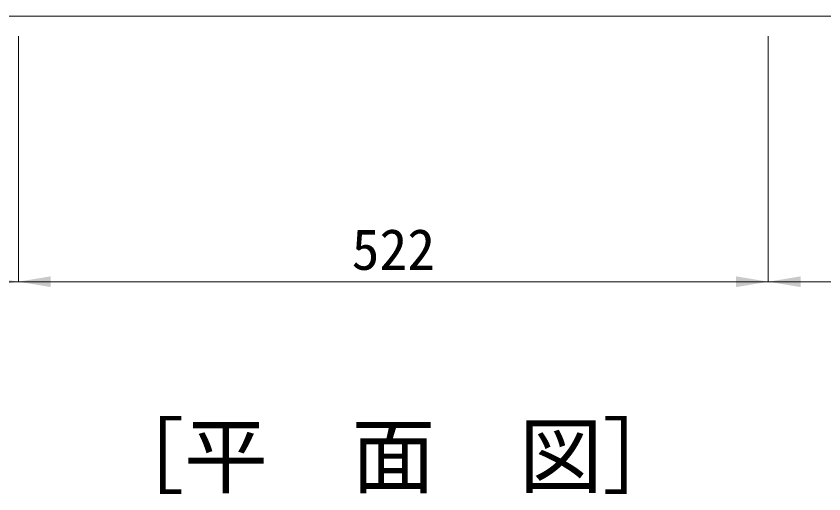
# Model space of a CAD drawing. Units: millimetres, scale not verified. Extents: x 289 to 42849, y -1182 to 27464.
# Drawn here: x 22230 to 22793, y 19370 to 19702 of the extents above; entities that cross this region are included whole.
import ezdxf
from ezdxf.enums import TextEntityAlignment as Align

# ---------------------------------------------------------------- set-up
doc = ezdxf.new("R2010")
doc.units = ezdxf.units.MM
doc.header["$LTSCALE"] = 40
for name, color, linetype, lineweight in [('0_2', 7, 'Continuous', 20), ('寸法線', 7, 'Continuous', 9), ('本体', 2, 'Continuous', 9)]:
    doc.layers.add(name, color=color, linetype=linetype, lineweight=lineweight)
doc.styles.add('ＭＳ ゴシック', font='')
doc.styles.get('ＭＳ ゴシック').set_extended_font_data('MS Gothic')

# ---------------------------------------------------------------- blocks, each defined once
blk = doc.blocks.new('filled_arrow')
at = {"color": 0, "linetype": 'Continuous', "lineweight": -2}
blk.add_solid([(7.5, 1.25), (0, 0), (7.5, -1.25)], dxfattribs=at)

msp = doc.modelspace()

# ---------------------------------------------------------------- linework, layer by layer
at = {"layer": '寸法線'}
for p, q in [((22232.07, 19688.4), (22232.07, 19517.37)), ((22232.07, 19688.4), (22232.07, 19517.37)), ((22754.07, 19688.4), (22754.07, 19517.37)), ((22754.07, 19688.4), (22754.07, 19517.37)), ((21994.07, 19517.37), (22232.07, 19517.37)), ((22232.07, 19517.37), (22754.07, 19517.37)), ((22754.07, 19517.37), (22992.07, 19517.37))]:
    msp.add_line(p, q, dxfattribs=at)
at = {"layer": '本体', "lineweight": 20}
msp.add_line((21994.07, 19702.26), (22992.07, 19702.26), dxfattribs=at)

# ---------------------------------------------------------------- block references
at = {"layer": '寸法線', "xscale": 3, "yscale": 3, "rotation": 180}
for p in [(22232.07, 19517.37), (22754.07, 19517.37)]:
    msp.add_blockref('filled_arrow', p, dxfattribs=at)
at = {"layer": '寸法線', "xscale": 3, "yscale": 3}
for p in [(22232.07, 19517.37), (22754.07, 19517.37)]:
    msp.add_blockref('filled_arrow', p, dxfattribs=at)

# ---------------------------------------------------------------- texts
at = {"layer": '0_2', "style": 'ＭＳ ゴシック'}
msp.add_text('［平\u3000面\u3000図］', height=42.72, dxfattribs=at).set_placement((22493.07, 19361.87), align=Align.BOTTOM_CENTER)
at = {"layer": '寸法線', "style": 'ＭＳ ゴシック'}
msp.add_text('522', height=28.48, dxfattribs=at).set_placement((22493.07, 19539.87), align=Align.MIDDLE_CENTER)

doc.saveas('drawing.dxf')
